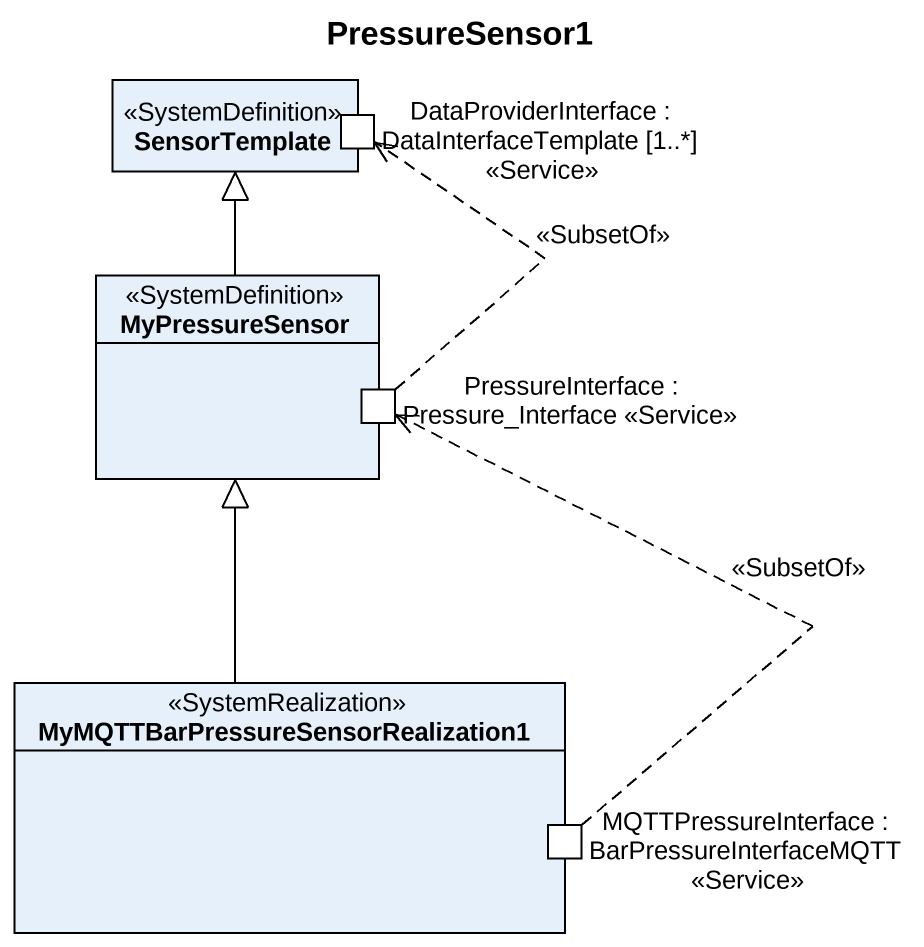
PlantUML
@startuml
title PressureSensor1
rectangle SensorTemplate <<SystemDefinition>> {
  port "DataProviderInterface : DataInterfaceTemplate [1..*] <<Service>>" as DataProviderInterface
}
rectangle MyPressureSensor <<SystemDefinition>> {
  port "PressureInterface : Pressure_Interface <<Service>>" as PressureInterface_Pressure
}
rectangle "MyMQTTBarPressureSensorRealization1" as MyMQTTBarPressureSensorReali <<SystemRealization>> {
  port "MQTTPressureInterface : BarPressureInterfaceMQTT <<Service>>" as MQTTPressureInterface
}
MyPressureSensor -up-|> SensorTemplate
PressureInterface_Pressure .up.> DataProviderInterface : <<SubsetOf>>
MyMQTTBarPressureSensorReali -up-|> MyPressureSensor
MQTTPressureInterface .up.> PressureInterface_Pressure : <<SubsetOf>>
@enduml
